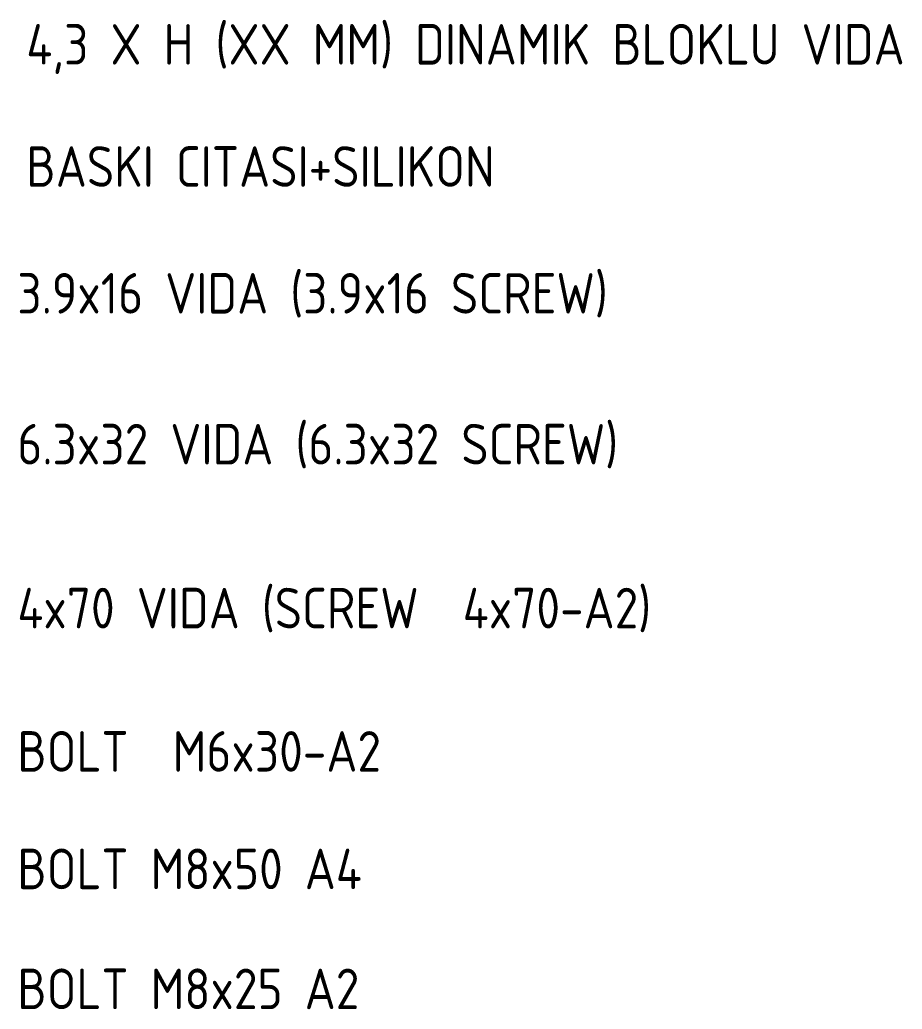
# Model space of a CAD drawing. Header units: millimetres. Extents: x -73550 to -72437, y 41766 to 43371.
# Drawn here: x -73190 to -72537, y 42639 to 43371 of the extents above; entities that cross this region are included whole.
import ezdxf

# ---------------------------------------------------------------- set-up
doc = ezdxf.new("R2010")
doc.units = ezdxf.units.MM
doc.layers.add('ART_YZ', color=3, linetype='Continuous')
doc.styles.add('YZ', font='archs.shx', dxfattribs={"width": 0.7})

msp = doc.modelspace()

# ---------------------------------------------------------------- texts
at = {"layer": 'ART_YZ', "style": 'YZ'}
for s, p in [('4,3 X H (XX MM) DINAMIK BLOKLU VIDA', (-73185.15, 43337.55)), ('BASKI CITASI+SILIKON', (-73185.15, 43247.15)), ('3.9x16 VIDA (3.9x16 SCREW)', (-73191.8, 43153.37)), ('6.3x32 VIDA (6.3x32 SCREW)', (-73191.8, 43041.76)), ('4x70 VIDA (SCREW  4x70-A2)', (-73191.8, 42920.5)), ('BOLT  M6x30-A2 ', (-73191.8, 42814.49)), ('BOLT M8x50 A4 ', (-73191.8, 42727.57)), ('BOLT M8x25 A2 ', (-73191.8, 42638.83))]:
    msp.add_text(s, height=30, dxfattribs=at).set_placement(p)

doc.saveas('drawing.dxf')
